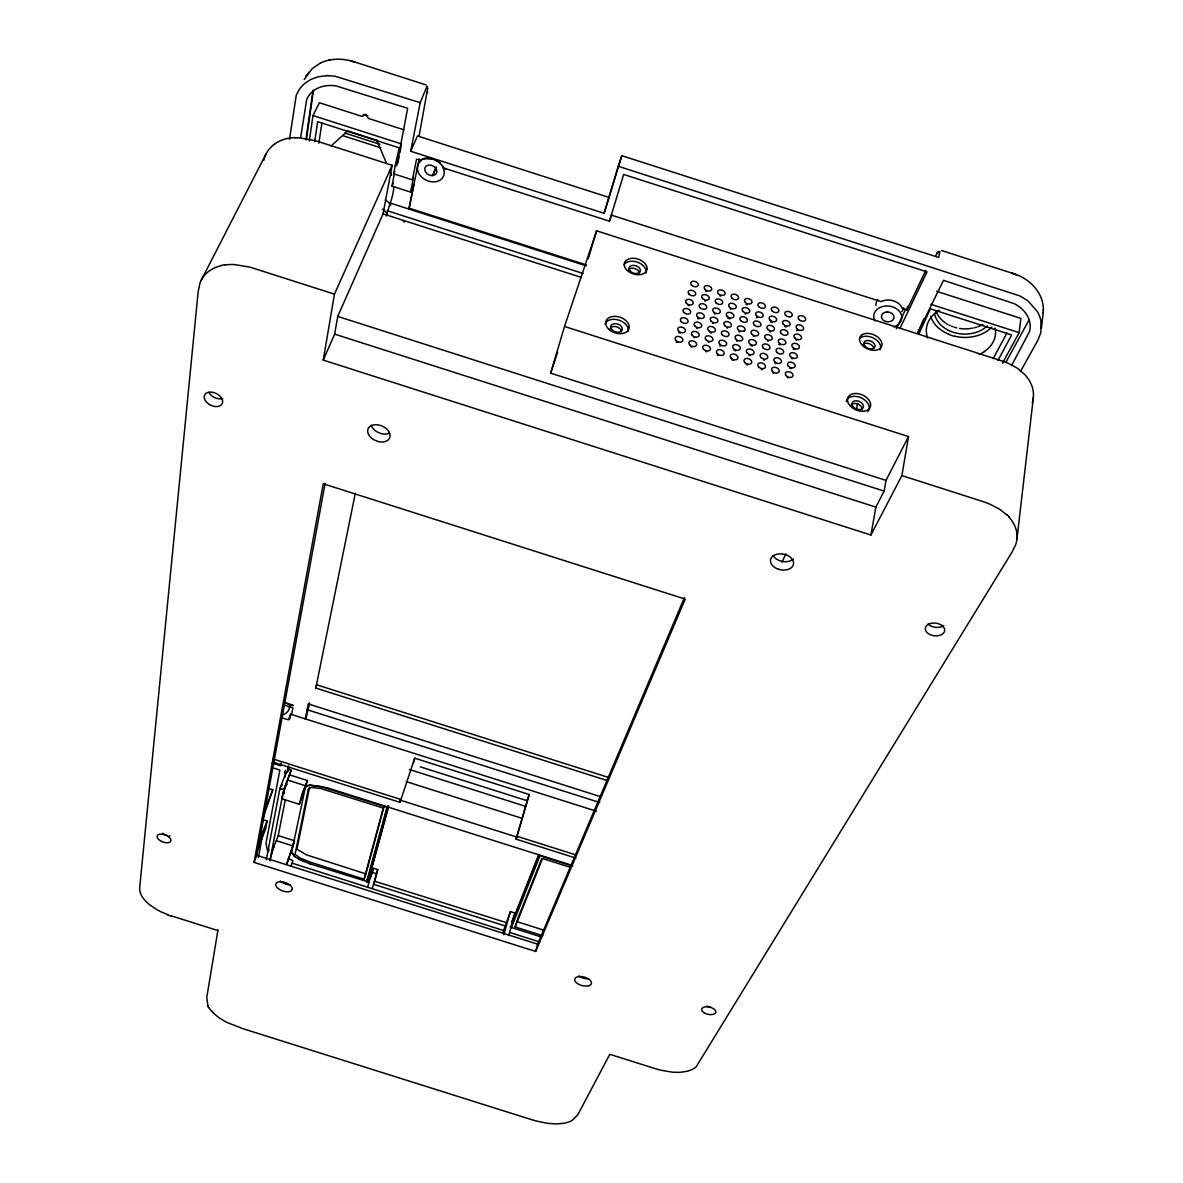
<?xml version="1.0" encoding="UTF-8"?>
<svg xmlns="http://www.w3.org/2000/svg" width="1183" height="1183" viewBox="0 0 1183 1183"><rect width="100%" height="100%" fill="white"/><g stroke="black" fill="none" stroke-linecap="round" stroke-linejoin="round"><path stroke-width="1.5" d="M1043.302 309.769L1043.184 313.022M1032.241 402.767A51.993 38.314 1.7 0 0 1032.863 400.534L1033.439 396.66A52.244 38.625 3.5 0 0 1033.469 394.353L1033.395 392.919A73.568 54.462 4.3 0 0 1033.07 390.375L1032.759 388.941A53.56 39.601 3.6 0 0 1032.123 386.664L1031.887 385.983A73.553 54.359 4.3 0 0 1030.896 383.514L1030.216 382.139A53.693 39.675 3.6 0 0 1028.973 379.98L1026.445 376.431A52.333 38.669 3.5 0 0 1024.715 374.449L1017.75 368.445L1008.537 363.388A86.581 63.305 4.3 0 0 1004.411 361.747L596.602 230.818L564.528 326.464L550.657 373.148L886.008 480.372L908.514 436.571L564.528 326.464M607.544 780.647L315.817 688.062L316.053 685.859M213.162 1012.885L217.199 1016.345A48.459 22.3 19.2 0 0 219.402 1017.942L224.504 1021.106A48.015 22.093 19.2 0 0 227.151 1022.496L242.914 1028.678L531.729 1119.695A64.266 29.752 15.2 0 0 536.062 1120.922L546.339 1123.125A47.897 22.019 15.2 0 0 549.326 1123.495L555.345 1123.85A47.838 21.989 15.2 0 0 558.095 1123.82L563.448 1123.303A48.459 22.255 15.3 0 0 565.77 1122.859L570.088 1121.514A47.882 21.974 15.3 0 0 571.862 1120.685L577.762 1114.844L609.792 1054.304L656.402 1069.003A76.023 37.575 13.4 0 0 657.822 1069.402A63.409 31.202 13.4 0 0 660.913 1070.245L672.018 1072.123A53.9 26.425 13.6 0 0 674.325 1072.286L678.229 1072.33A52.496 25.715 13.6 0 0 680.388 1072.227L680.964 1072.182A37.9 18.47 13.5 0 0 682.842 1071.99L686.436 1071.384A38.285 18.647 13.5 0 0 688.077 1070.985L689.053 1070.689A53.279 26.056 13.7 0 0 690.695 1070.112L691.123 1069.95A37.856 18.44 13.6 0 0 692.469 1069.328L694.85 1067.909A37.442 18.233 13.6 0 0 696.151 1066.844L1011.983 552.195L1015.679 544.653A55.172 38.033 5.6 0 0 1016.522 541.74L1017.084 537.171A55.882 38.507 5.7 0 0 1017.04 534.879L1016.981 534.184A78.847 54.359 6.3 0 0 1016.611 531.67L1016.271 530.235A57.257 39.438 5.7 0 0 1015.576 527.958L1015.325 527.278A78.817 54.241 6.3 0 0 1014.245 524.808L1013.52 523.433A56.296 38.758 5.7 0 0 1012.19 521.259L1011.746 520.609A79.498 54.581 6.3 0 0 1009.986 518.302L1008.892 517.03M1020.411 371.639L1037.24 341.384A58.1 44.436 2.5 0 0 1038.615 338.501L1040.582 333.355A28.658 21.812 1.5 0 0 1040.907 331.95L1040.892 320.401A32.296 24.636 1.5 0 0 1040.404 318.478L1038.482 313.599A32.488 24.799 1.5 0 0 1037.506 311.78L1028.678 301.606A32.725 25.035 1.6 0 0 1027.332 300.556L1021.668 296.918A32.311 24.739 1.6 0 0 1019.539 295.809L618.251 166.256L621.8 155.683L938.681 257.465L939.923 251.343M1016.936 539.182L1033.38 397.355M1041.424 328.209L1043.229 312.608M1002.445 363.344L1019.14 332.645L1020.929 318.404L936.729 291.358M289.51 139.269L296.223 95.483A32.947 25.287 32.3 0 1 296.77 94.093L299.713 88.799A33.139 25.464 32.3 0 1 300.6 87.631L303.854 84.215A28.052 21.56 32.5 0 1 304.933 83.268L309.857 80.03A28.037 21.59 32.5 0 1 311.188 79.335A34.1 26.248 32.3 0 1 312.149 78.906L317.443 77.072A32.503 25.05 32.3 0 1 319.602 76.57L326.656 75.756M271.942 853.549L272.474 851.287M300.674 137.435L306.678 99.623A35.194 27.076 31.8 0 1 335.957 85.886L407.662 108.289L396.719 165.724L395.299 165.28L399.248 147.875L317.65 121.701L314.693 141.649M305.939 139.757L313.007 90.455M306.367 139.668L313.451 90.366M309.325 140.807L312.992 115.55L319.395 102.729L362.22 116.452L365.828 114.411L368.401 118.433L403.965 129.834M419.063 136.104L427.773 88M318.863 143.143L321.835 123.298M266.308 859.819L279.913 788.396L285.783 773.386L284.541 772.987L284.807 771.627L287.306 772.41L288.963 768.092M217.983 929.853L206.774 997.417L207.942 1005.949M908.514 436.571L901.89 475.596L870.925 535.027L323.24 360.105L334.464 294.138L392.179 165.28L315.462 140.688L297.569 137.494M997.934 360.416L1011.702 334.937L930.341 308.837L919.235 333.295L917.816 332.837L923.79 318.833M323.24 360.105L334.656 334.153L337.732 316.423L383.041 213.872L392.179 165.28M870.925 535.027L875.878 507.108L884.13 491.093L886.008 480.372M424.786 158.685L432.978 159.232A14.743 11.46 27.4 0 1 442.915 166.892L443.507 167.956L609.452 221.191L611.463 215.129L881.054 301.606L882.829 300.866A14.004 10.854 6.2 0 1 901.52 306.855L902.215 308.393L906.932 309.916L907.583 306.279M254.049 862.377L323.24 483.773L685.208 599.101L535.662 951.443L254.049 862.377L256.755 855.324L325.148 483.226M258.382 857.527L263.439 830.274M264.504 820.174L267.062 820.987L265.569 829.017L256.356 853.002M268.112 788.336L272.8 789.815L263.572 816.137L258.678 842.784L267.062 820.987M281.17 763.168L280.667 765.8L272.09 763.079M289.598 719.471L290.589 714.207L596.409 811.213M394.486 172.955L391.987 186.13L410.56 192.09L413.518 177.317L412.423 179.846L393.673 173.827L395.299 165.28M291.58 714.695L292.896 707.818L284.186 705.068M386.294 216.06C388.645 206.226 393.377 197.147 393.776 186.722M399.174 156.2L397.843 163.21L396.423 162.751M399.854 152.696L401.51 143.942L312.992 115.55M856.374 409.776L857.645 403.211M285.088 776.994L285.783 773.386M269.857 860.78L283.713 789.593L291.136 770.207L287.853 769.172M287.306 772.41L288.578 765.874M621.8 155.683L604.129 213.31L410.693 151.261L420.202 102.67L427.033 86.196M278.242 835.612L294.183 840.655L292.793 845.904L276.319 840.684L278.242 835.612L285.325 799.634M282.796 797.771A9.819 0.769 -72 0 1 282.988 793.793A9.819 0.769 -72 0 1 287.41 781.194L291.136 770.207M412.423 179.846L416.52 159.306L421.311 159.956A14.787 11.49 27.2 0 1 424.801 158.699M305.244 719.087L308.275 703.929L600.446 796.632M309.621 702.865L305.746 719.412M410.56 192.09L413.843 184.504L408.919 209.066L419.196 158.892M315.817 688.062L355.329 493.163M283.698 793.157L284.319 790.732M292.793 845.904L286.892 863.753L294.537 841.231M307.447 780.529L299.358 804.277L302.33 793.083L307.447 780.529L290.175 775.057M309.547 787.301L296.933 849.246L306.574 854.895L365.887 873.882L364.083 879.176L310.094 862.096L300.009 857.941L295.085 854.318L308.349 788.869L311.321 787.464L320.43 788.425L383.248 808.048L364.083 879.176M263.765 160.459L264.563 157.516A52.496 39.143 30.3 0 1 265.702 154.648L267.624 151.187A51.978 38.743 30.3 0 1 269.473 148.718L272.874 145.332M268.556 851.198L269.073 849.35M383.987 806.836L365.887 873.882M388.556 805.667L369.85 874.252C367.159 884.278 373.887 872.182 373.059 868.13L377.732 869.623L373.932 884.411L504.328 925.668L505.289 925.757L510.391 911.59L515.063 913.069L508.675 935.679M535.662 951.443L537.629 944.167L684.365 597.726M367.425 879.989L368.904 875.213L366.686 881.749L386.945 807.264L320.327 786.473L309.798 785.379L306.589 786.089L305.229 787.567M367.691 880.359L369.022 877.357M388.024 805.623L367.972 878.348M309.621 863.694L368.963 882.148M368.593 877.727L368.179 878.318M388.586 806.821L370.323 873.527M367.75 886.599L373.059 868.13M372.379 888.063L377.732 869.623M273.184 762.177L400.002 802.37L400.815 799.457L273.362 759.057M512.712 923.287L513.378 920.921L511.396 927.516L539.995 855.753L572.646 866.104M542.923 935.753L515.137 926.954L517.134 920.315M413.459 762.724L414.73 758.199L529.274 794.532L516.113 839.161L575.929 858.119M502.775 933.121L505.289 925.757M503.84 934.659L510.391 911.59M258.057 846.614C256.06 854.644 262.36 837.549 259.683 841.956M540.764 936.803L510.938 927.368L512.579 921.601M516.113 839.161L528.209 797.401M588.276 258.663L596.602 230.818M604.129 213.31L618.251 166.256M609.452 221.191L623.663 174.463L927.028 271.868L899.952 328.475M280.504 789.534L280.918 788.248M369.732 875.524L368.15 879.058M272.844 850.089L273.924 846.954M511.988 924.559L514.487 915.746M512.239 923.982L515.699 914.252M258.441 845.401L258.855 844.159M286.36 785.261L286.848 783.767L285.975 786.044M284.733 789.445L285.443 787.375M366.686 881.749L368.164 877.328M550.657 373.148L557.622 352.342M400.002 802.37L414.73 758.199M367.469 881.986L369.88 874.873M512.032 923.612L539.211 854.851M291.018 866.015L292.911 860.869L288.356 858.296M529.274 794.532L526.982 800.669L420.261 766.821M511.574 921.956L512.047 920.685M284.541 772.987L285.665 770.103M281.643 786.163L282.175 784.847M264.134 812.203L272.8 789.815M290.589 714.207L288.401 719.826L281.598 717.667M512.55 919.398L515.063 913.069M515.049 914.326L538.768 854.392M510.938 927.368L510.095 926.792M517.622 919.058L541.725 858.695M515.137 926.954L542.509 858.503L570.029 867.213M284.467 792.359L284.112 793.216M435.669 168.297L432.667 175.513L431.514 175.528M443.507 167.956L442.353 165.413M436.276 167.01L432.667 175.513L434.708 174.892A6.299 4.895 27.4 0 0 436.645 170.248A6.27 4.88 27.4 0 0 433.466 166.241A6.285 4.909 27.7 0 0 426.427 166.004A6.27 4.865 27.4 0 0 424.963 167.971A6.285 4.909 27.7 0 0 431.514 175.542M420.394 160.548L421.473 159.587A14.802 11.505 27.5 0 1 424.919 158.285L426.235 158.108A14.787 11.579 28 0 1 430.346 158.211L433.126 158.862M410.693 151.261L417.451 135.941L609.437 197.561M391.987 186.13L393.274 183.217M393.673 173.827L394.797 171.313M781.978 562.117L785.926 553.792M896.33 328.77L905.601 309.325M265.998 154.012L200.829 281.022A55.675 38.684 28.2 0 0 199.957 283.151L198.108 292.127L139.698 887.649A76.718 37.605 20.3 0 0 139.698 889.158A61.886 30.285 20.5 0 0 139.786 890.488L139.89 891.154A37.338 18.203 20.8 0 0 140.289 892.751L141.147 894.866A37.575 18.337 20.8 0 0 142.078 896.551L143.912 899.124A38.093 18.588 20.8 0 0 145.006 900.411L145.346 900.781A53.886 26.425 20.7 0 0 146.722 902.171L148.023 903.368A25.597 12.436 20.9 0 0 149.797 904.862L156.821 909.594A37.412 18.263 20.9 0 0 159.306 910.94L159.882 911.235A52.244 25.642 20.9 0 0 162.027 912.27L167.942 914.666M906.932 309.916L925.771 270.449M917.816 332.837L943.502 280.327L1014.304 303.676A35.12 26.81 2.1 0 1 1029.491 331.58L1011.642 365.443M201.125 280.401L202.751 277.606A55.187 38.329 28.2 0 1 204.615 275.166L205.088 274.648A76.466 53.131 27.6 0 1 206.936 272.815L208.075 271.853A56.488 39.231 28.2 0 1 210.042 270.419L210.663 270.02A79.897 55.394 27.5 0 1 213.058 268.645L214.493 267.964A56.725 39.364 28.2 0 1 216.903 266.974L217.657 266.707A79.631 55.098 27.6 0 1 220.496 265.85L221.31 265.657M993.202 358.553L1006.925 333.014M1005.934 362.235L1028.929 320.12M902.984 309.739L902.452 310.685A13.974 10.854 6.1 0 1 901.801 311.617M304.194 79.527L312.194 68.673L320.164 63.202M935.753 255.528L938.311 251.979M307.062 74.618L306.013 76.274L309.414 71.601M270.537 858.488L272.548 849.749L276.319 840.684M937.72 252.452L936.877 253.487L938.533 251.55M331.077 145.997L347.299 131.269M274.781 143.868L275.373 143.454A74.47 55.438 29.5 0 1 277.694 142.034L279.084 141.309A53.412 39.793 30.3 0 1 281.406 140.289L282.131 140.008A75.653 56.193 29.5 0 1 284.852 139.106L285.621 138.884A52.496 39.083 30.3 0 1 288.238 138.293L294.7 137.539M420.956 160.755L420.556 160.178M319.942 63.32C330.87 57.73 343.913 58.307 355.299 62.196L426.146 84.954M299.403 804.322L282.072 798.836M588.823 985.705L589.4 985.498A8.621 4.377 14.8 0 0 586.546 977.897L584.165 977.069A8.621 4.377 14.8 0 0 575.071 981.165A8.621 4.377 14.8 0 0 588.838 985.705M506.191 922.563L374.464 881.172M328.933 60.156L330.427 59.845M224.947 264.962L225.79 264.859A77.605 53.605 27.7 0 1 228.984 264.563L230.833 264.489A56.577 38.521 27.1 0 1 233.85 264.504L248.622 266.87A105.642 68.984 26.4 0 1 251.787 267.713L334.464 294.138M328.371 75.756L333.502 76.052A28.806 22.255 32.3 0 1 335.233 76.274L420.202 102.67M350.833 60.954L354.944 62.093L353.14 61.59M284.571 702.48L293.325 705.526L284.556 702.732M306.722 709.578L599.737 802.532M409.436 769.512L525.326 806.259M406.227 781.623L522.28 818.399M517.178 836.337L574.805 854.584M399.869 800.019L517.592 837.327M272.903 767.856L279.868 770.059L265.983 843.464L267.787 851.893M572.468 865.498L327.233 787.789L310.153 784.994L306.87 785.556L305.362 787.316L291.624 852.411L294.641 856.655L304.208 861.697M288.194 780.248L305.495 785.734M279.913 788.396L283.713 789.593M371.699 872.167L376.371 873.66M516.66 921.542L544.254 930.296M504.446 930.814L292.186 863.206M509.725 932.485L539.685 941.964M256.755 855.324L537.629 944.167M217.731 930.503L171.55 915.908M317.236 684.987L609.186 777.66M363.211 114.367L367.839 115.845M930.873 304.327L1019.14 332.645M347.832 130.973L377.554 140.511M344.83 133.014L379.847 144.252M342.966 135.69L380.808 147.831M918.289 330.116L919.694 330.575M409.288 208.193L586.65 265.022M390.627 203.195L585.91 265.776M387.314 210.751L583.086 273.48M383.041 213.872L580.809 277.236M901.89 475.596L982.896 501.533A107.904 73.065 6.5 0 1 985.957 502.627A91.801 62.477 6.2 0 1 990.348 504.342L999.413 509.074L1006.984 515.034M337.732 316.423L884.13 491.093M334.656 334.153L875.878 507.108M941.564 250.53L1011.953 273.14C1028.722 277.635 1044.012 292.408 1043.317 310.685M443.655 167.587L443.063 167.823A14.033 10.898 27.4 0 1 444.202 172.393A14.048 10.898 27.9 0 1 443.729 175.616A14.033 10.913 26.9 0 1 428.542 181.132A14.033 10.898 27.4 0 1 420.66 176.016A14.063 10.987 27.1 0 1 418.501 172.851L418.057 171.712A14.033 10.898 27.4 0 1 421 160.77M1012.352 273.288L1016.079 274.648M1011.953 273.14L1016.241 274.707M310.094 863.841L298.619 859.154M434.501 159.35L438.316 161.45A14.787 11.549 27.2 0 1 440.52 163.284M294.907 856.699L291.757 852.233M708.898 330.782L708.04 329.732A3.993 2.677 20 0 1 711.53 326.523A3.993 2.677 20 0 1 715.168 331.003A3.993 2.677 20 0 1 708.883 330.782M211.55 1011.184L208.859 1007.635M387.654 214.833L387.018 213.709A13.56 10.174 27.6 0 0 382.567 209.14M376.756 140.23L386.664 163.653M389.488 170.337L391.617 175.365M427.477 91.816L427.684 92.629M639.426 272.992L639.367 272.563A5.871 3.889 18.1 0 0 634.369 268.452A5.871 3.889 18.1 0 0 628.513 269.842M213.561 1012.84A48.547 22.329 19.1 0 1 211.934 1011.169M208.548 1007.605A48.68 22.359 19.1 0 1 207.661 1005.905M171.476 916.352A72.695 35.948 21 0 1 167.823 915.08M403.359 221.576A14.477 10.898 26.5 0 1 404.734 221.842M292.201 889.379A8.651 4.392 19.6 0 1 283.314 891.169A8.651 4.392 19.6 0 1 275.698 884.44A8.651 4.392 19.6 0 1 284.068 882.193L285.695 882.695A8.651 4.407 19 0 1 292.216 889.379M389.503 433.185A11.667 7.985 23 0 1 381.458 433.643L380.379 433.333A11.667 7.985 23 0 1 371.196 425.229M588.602 978.799A8.606 4.392 14.8 0 1 578.783 975.975M290.367 884.78A8.621 4.407 19.6 0 1 280.134 880.965M793.275 559.145A11.638 7.941 10.8 0 1 780.336 560.934L778.251 560.121A11.638 7.941 10.8 0 1 773.12 555.581M609.822 328.978A6.033 4.111 18.2 0 1 616.21 326.73A6.033 4.111 18.2 0 1 621.43 331.846M745.911 304.268A3.904 2.588 20.5 0 1 747.36 304.741M719.9 295.883A3.904 2.588 19.9 0 1 720.61 296.164M705.778 291.417A3.904 2.588 19.7 0 1 706.517 291.595M796.558 330.456A3.933 2.603 21.7 0 1 798.022 330.722M688.062 305.362A3.948 2.632 19.4 0 1 688.787 305.658M769.704 331.58A3.948 2.632 21.2 0 1 770.37 331.95M714.295 313.835A3.948 2.632 20 0 1 715.05 314.013M727.782 318.153A3.948 2.632 20.3 0 1 729.911 318.981M738.931 331.684A3.963 2.647 20.6 0 1 739.671 331.876M726.85 327.809A3.963 2.647 20.3 0 1 727.515 328.194M712.58 323.196A3.963 2.647 20 0 1 713.305 323.477M697.541 318.582A3.963 2.647 19.7 0 1 699.035 318.848M710.111 332.453A3.978 2.677 20.1 0 1 711.501 333.103M696.506 328.09A3.978 2.677 19.8 0 1 697.231 328.371M784.61 326.419A3.933 2.603 21.4 0 1 785.985 327.07M770.444 321.939A3.933 2.603 21.1 0 1 771.908 322.412M756.292 317.562A3.933 2.603 20.8 0 1 757.031 317.636M745.053 313.806A3.933 2.603 20.5 0 1 745.719 314.175M730.162 309.029A3.933 2.603 20.3 0 1 730.917 309.221M704.757 300.881A3.919 2.603 19.7 0 1 705.423 301.251M753.216 336.209A3.963 2.647 20.9 0 1 753.941 336.49M767.471 340.837A3.963 2.647 21.2 0 1 768.137 341.207M778.798 344.623A3.963 2.647 21.5 0 1 780.292 344.889M793.083 349.029A3.963 2.647 21.8 0 1 794.547 349.503M789.549 368.031A3.993 2.691 21.9 0 1 790.954 368.697M775.146 363.462A3.993 2.691 21.6 0 1 775.885 363.654M763.641 359.943A3.993 2.691 21.3 0 1 764.248 360.401M748.588 354.915A3.993 2.691 21 0 1 749.992 355.58M734.17 350.345A3.993 2.691 20.7 0 1 735.663 350.819M736.565 340.97A3.978 2.677 20.7 0 1 737.305 341.162M750.909 345.525A3.978 2.677 20.9 0 1 752.299 346.175M787.375 377.554A4.022 2.706 21.9 0 1 788.1 377.835M772.913 372.97A4.007 2.721 21.6 0 1 773.667 373.163M761.364 369.436A4.007 2.721 21.3 0 1 761.97 369.895M746.236 364.379A4.007 2.721 21 0 1 747.656 365.044M731.774 359.795A4.007 2.721 20.7 0 1 733.253 360.283M717.297 355.329A4.007 2.721 20.4 0 1 718.051 355.403M705.822 351.499A4.007 2.721 20.1 0 1 706.488 351.869M690.606 346.619A4.007 2.721 19.8 0 1 692.099 347.092M676.129 342.153A4.007 2.721 19.5 0 1 677.637 342.419M791.693 358.582A3.978 2.662 21.8 0 1 792.418 358.863M795.937 339.935A3.948 2.617 21.7 0 1 796.647 340.216M862.836 344.948A5.885 3.86 23 0 1 868.899 343.617A5.885 3.86 23 0 1 873.764 348.453M850.961 405.325A6.048 4.081 23.5 0 1 857.764 404.068A6.048 4.081 23.5 0 1 862.156 409.747M719.767 345.894A3.993 2.691 20.4 0 1 720.521 345.968M708.336 342.079A3.993 2.691 20.1 0 1 709.001 342.449M693.948 337.406A3.993 2.691 19.8 0 1 694.672 337.702M678.776 332.763A3.993 2.691 19.5 0 1 680.284 333.029M169.968 835.834A7.29 3.712 21.5 0 1 169.302 835.804M167.187 835.449A7.29 3.712 21.5 0 1 162.5 833.246M222.67 398.508A9.76 6.492 27.1 0 1 208.829 392.431M710.554 1007.117A7.261 3.697 12.8 0 1 706.961 1006.082M943.768 625.541A9.73 6.388 7 0 1 928.152 623.973M273.007 145.45A53.131 39.379 28.3 0 1 274.929 144.001M294.833 137.908A53.279 39.039 29 0 1 297.672 137.893M1007.295 514.886A54.64 38.122 4.3 0 1 1009.188 516.897M221.162 265.45A55.069 38.226 28.2 0 1 224.814 264.726M859.701 338.456A11.786 7.719 23 0 1 874.089 338.397A11.786 7.719 23 0 1 880.093 349.695M846.259 401.51A12.111 8.148 23.5 0 1 861.505 397.976A12.111 8.148 23.5 0 1 867.73 411.684M624.18 264.489A11.756 7.778 18.1 0 1 638.095 262.434A11.756 7.778 18.1 0 1 645.903 273.036M604.986 324.26A12.081 8.207 18.2 0 1 618.931 320.135A12.081 8.207 18.2 0 1 627.996 331.624M883.05 313.421A6.299 4.865 6.3 0 1 890.119 312.489A6.299 4.865 6.3 0 1 893.993 317.414L893.623 318.804A6.299 4.865 6.3 0 1 891.923 320.697L891.464 320.963A6.255 4.836 6.3 0 1 888.655 321.746A6.299 4.865 6.3 0 1 883.509 320.327A6.329 4.895 6.3 0 1 882.37 319.173L882.074 318.73A6.255 4.836 6.3 0 1 883.11 313.465M893.727 326.952A14.033 10.839 6.2 0 0 900.899 321.155A14.033 10.854 5.7 0 0 900.455 312.785A14.033 10.839 6.2 0 0 881.734 306.796A14.033 10.839 6.2 0 0 875.124 321.007M903.649 307.698A13.974 10.854 6.1 0 1 903.383 308.733M875.952 305.51A13.974 10.854 6.1 0 1 877.86 299.447M385.259 199.883A13.516 10.189 27.7 0 1 390.804 205.177M445.828 168.548A13.989 10.928 27.6 0 1 444.971 169.243M326.582 75.549A28.569 22.048 32.4 0 1 328.312 75.535M289.524 705.704A24.843 14.196 21.5 0 1 282.412 715.079M991.827 327.114A34.307 26.44 3 0 1 954.858 336.253M930.71 316.29A34.307 26.44 3 0 0 936.152 325.724A34.307 26.381 3.4 0 0 948.707 334.183M987.332 325.931A30.078 23.128 2.6 0 1 985.395 327.573A29.826 22.995 3 0 1 954.696 332.719A29.826 22.995 3 0 1 934.54 313.451M956.796 327.854A29.856 23.069 2.9 0 1 954.06 327.085M952.714 326.626A29.856 23.069 2.9 0 1 951.413 326.124M950.126 325.562A29.856 23.069 2.9 0 1 948.884 324.97M947.568 324.246A29.856 23.069 2.9 0 1 946.4 323.55M945.276 322.811A29.856 23.069 2.9 0 1 937.646 314.708A29.915 23.113 2.9 0 1 936.167 311.513M959.605 328.445A30.004 23.276 2.9 0 0 965.387 328.918L966.836 328.844A29.841 22.98 2.6 0 0 972.515 328.149M995.095 328.09A34.647 26.455 3.5 0 1 988.944 347.758A34.558 26.307 3.1 0 1 984.404 351.44M927.664 337.983A34.647 26.455 3.5 0 1 939.346 310.271M982.851 324.453A29.841 22.98 2.6 0 1 977.927 326.7M976.611 327.144A29.841 22.98 2.6 0 1 973.905 327.868M954.799 336.356A34.322 26.544 2.9 0 1 948.589 334.345M984.522 351.543A34.662 26.529 3.7 0 1 979.154 354.545M847.575 398.671L847.486 400.327A12.141 8.148 23.5 0 0 864.773 411.063A12.141 8.148 23.5 0 0 865.586 396.763A12.141 8.148 23.5 0 0 847.575 398.671M647.086 268.733L646.879 270.079A11.771 7.778 18.1 0 1 631.204 273.096A11.771 7.778 18.1 0 1 626.206 260.319L629.386 258.707A11.771 7.778 18.1 0 1 646.894 266.959L647.086 268.733M629.223 327.085L628.986 328.682A12.096 8.207 18.1 0 1 619.611 333.68A12.096 8.207 18.1 0 1 607.559 327.942L606.495 326.286A12.096 8.207 18.1 0 1 615.293 316.364A12.096 8.207 18.1 0 1 629.223 327.07M862.392 334.567L861.017 335.602A11.8 7.719 23 0 0 859.494 339.817L860.618 343.129A11.8 7.719 23 0 0 879.22 349.118A11.8 7.719 23 0 0 874.385 335.04L872.241 334.197A11.8 7.719 23 0 0 863.915 333.902L862.392 334.567M744.048 331.166L739.878 331.018A3.978 2.647 20.6 0 1 737.896 326.759A3.978 2.647 20.6 0 1 743.515 326.952A3.978 2.647 20.6 0 1 744.048 331.166M378.294 441.555L374.079 439.884A11.697 7.985 22.9 0 1 367.765 429.843A11.682 7.97 22.6 0 1 369.835 426.531A11.697 7.985 22.9 0 1 389 431.899A11.697 7.985 22.9 0 1 378.309 441.555M887.694 312.223L886.806 311.928L887.694 312.223M778.547 569.274L777.497 568.89A11.682 7.941 10.9 0 1 773.919 555.418A11.682 7.941 10.9 0 1 792.758 560.106L793.394 561.674A11.682 7.941 10.9 0 1 778.547 569.274M941.934 625.482L941.077 624.905A9.76 6.359 7.2 0 0 925.786 626.783A9.76 6.359 7.2 0 0 935.25 635.877A9.76 6.359 7.2 0 0 944.049 627.803L941.934 625.482M780.765 332.926L780.41 331.832A3.963 2.632 21.4 0 1 785.556 330.22A3.963 2.632 21.4 0 1 787.006 334.937A3.963 2.632 21.4 0 1 780.765 332.926M427.019 87.424L426.767 86.729L427.033 87.527M794.843 337.998A3.963 2.617 21.8 0 0 801.335 338.53A3.963 2.617 21.8 0 0 797.091 334.02A3.963 2.617 21.8 0 0 794.843 337.998M776.906 352.342A3.993 2.677 21.5 0 0 783.457 352.874A3.993 2.677 21.5 0 0 779.213 348.305A3.993 2.677 21.5 0 0 776.906 352.342M790.569 356.719A3.993 2.662 21.8 0 0 797.105 357.251A3.993 2.662 21.8 0 0 792.847 352.682A3.993 2.662 21.8 0 0 790.569 356.719M788.396 366.212A4.007 2.691 21.9 0 0 794.976 366.73A4.007 2.691 21.9 0 0 790.702 362.116A4.007 2.691 21.9 0 0 788.396 366.212M786.222 375.765A4.022 2.706 21.9 0 0 792.817 376.298A4.022 2.706 21.9 0 0 788.529 371.654A4.022 2.706 21.9 0 0 786.222 375.765M763.242 347.965A3.993 2.677 21.2 0 0 769.808 348.497A3.993 2.677 21.2 0 0 765.578 343.942A3.993 2.677 21.2 0 0 763.242 347.965M749.564 343.588A3.993 2.677 20.9 0 0 756.144 344.12A3.993 2.677 20.9 0 0 751.944 339.565A3.993 2.677 20.9 0 0 749.564 343.588M735.9 339.21A3.993 2.677 20.7 0 0 742.495 339.743A3.993 2.677 20.7 0 0 738.296 335.203A3.993 2.677 20.7 0 0 735.9 339.21M722.236 334.833A3.993 2.677 20.3 0 0 728.832 335.366A3.993 2.677 20.3 0 0 724.661 330.826A3.993 2.677 20.3 0 0 722.236 334.833M719.767 344.223A4.007 2.691 20.4 0 0 726.406 344.771A4.007 2.691 20.4 0 0 722.207 340.186A4.007 2.691 20.4 0 0 719.767 344.223M706.044 339.832A4.007 2.691 20.1 0 0 712.684 340.364A4.007 2.691 20.1 0 0 708.499 335.795A4.007 2.691 20.1 0 0 706.044 339.832M692.306 335.425A4.007 2.706 19.8 0 0 698.946 335.972A4.007 2.706 19.8 0 0 694.805 331.403A4.007 2.706 19.8 0 0 692.306 335.425M678.569 331.033A4.007 2.706 19.4 0 0 685.223 331.58A4.007 2.706 19.4 0 0 681.097 327.011A4.007 2.706 19.4 0 0 678.569 331.033M751.885 334.242A3.978 2.647 20.8 0 0 758.436 334.774A3.978 2.647 20.8 0 0 754.251 330.249A3.978 2.647 20.8 0 0 751.885 334.242M792.714 347.314A3.978 2.647 21.8 0 0 799.235 347.846A3.978 2.647 21.8 0 0 794.976 343.307A3.978 2.647 21.8 0 0 792.714 347.314M765.505 338.604A3.978 2.647 21.2 0 0 772.041 339.137A3.978 2.647 21.2 0 0 767.826 334.612A3.978 2.647 21.2 0 0 765.505 338.604M779.109 342.952A3.978 2.647 21.5 0 0 785.63 343.484A3.978 2.647 21.5 0 0 781.401 338.959A3.978 2.647 21.5 0 0 779.109 342.952M758.658 366.952A4.022 2.721 21.3 0 0 765.283 367.469A4.022 2.721 21.3 0 0 761.024 362.841A4.022 2.721 21.3 0 0 758.658 366.952M744.861 362.53A4.022 2.721 21 0 0 751.501 363.063A4.022 2.721 21 0 0 747.272 358.434A4.022 2.721 21 0 0 744.861 362.53M731.079 358.124A4.022 2.721 20.7 0 0 737.734 358.656A4.022 2.721 20.7 0 0 733.504 354.042A4.022 2.721 20.7 0 0 731.079 358.124M717.297 353.702A4.022 2.721 20.5 0 0 723.952 354.235A4.022 2.721 20.5 0 0 719.737 349.621A4.022 2.721 20.5 0 0 717.297 353.702M703.501 349.281A4.022 2.721 20.1 0 0 710.17 349.828A4.022 2.721 20.1 0 0 705.985 345.214A4.022 2.721 20.1 0 0 703.501 349.281M689.704 344.874A4.022 2.721 19.7 0 0 696.388 345.406A4.022 2.721 19.7 0 0 692.218 340.808A4.022 2.721 19.7 0 0 689.704 344.874M675.907 340.453A4.022 2.721 19.6 0 0 682.591 341A4.022 2.721 19.6 0 0 678.451 336.401A4.022 2.721 19.6 0 0 675.907 340.453M772.44 371.358A4.022 2.721 21.7 0 0 779.05 371.876A4.022 2.721 21.7 0 0 774.776 367.248A4.022 2.721 21.7 0 0 772.44 371.358M733.504 348.63A4.007 2.691 20.7 0 0 740.114 349.162A4.007 2.691 20.7 0 0 735.915 344.578A4.007 2.691 20.7 0 0 733.504 348.63M747.227 353.022A4.007 2.691 20.9 0 0 753.837 353.554A4.007 2.691 20.9 0 0 749.623 348.97A4.007 2.691 20.9 0 0 747.227 353.022M760.965 357.414A4.007 2.691 21.3 0 0 767.56 357.946A4.007 2.691 21.3 0 0 763.301 353.347A4.007 2.691 21.3 0 0 760.965 357.414M774.673 361.806A4.007 2.691 21.6 0 0 781.268 362.338A4.007 2.691 21.6 0 0 777.009 357.739A4.007 2.691 21.6 0 0 774.673 361.806M772.174 310.966A3.919 2.588 21.1 0 0 778.636 311.513A3.919 2.588 21.1 0 0 774.466 307.077A3.919 2.588 21.1 0 0 772.174 310.966M758.747 306.663A3.919 2.588 20.8 0 0 765.209 307.21A3.919 2.588 20.8 0 0 761.053 302.774A3.919 2.588 20.8 0 0 758.747 306.663M745.305 302.345A3.919 2.588 20.5 0 0 751.782 302.907A3.919 2.588 20.5 0 0 747.641 298.486A3.919 2.588 20.5 0 0 745.305 302.345M731.863 298.042A3.919 2.588 20.2 0 0 738.34 298.604A3.919 2.588 20.2 0 0 734.229 294.183A3.919 2.588 20.2 0 0 731.863 298.042M718.421 293.739A3.919 2.588 19.9 0 0 724.913 294.301A3.919 2.588 19.9 0 0 720.817 289.879A3.919 2.588 19.9 0 0 718.421 293.739M704.979 289.421A3.919 2.588 19.7 0 0 711.471 289.983A3.919 2.588 19.7 0 0 707.39 285.576A3.919 2.588 19.7 0 0 704.979 289.421M691.537 285.118A3.919 2.588 19.4 0 0 698.044 285.68A3.919 2.588 19.4 0 0 693.977 281.273A3.919 2.588 19.4 0 0 691.537 285.118M688.979 294.138A3.933 2.603 19.4 0 0 695.515 294.7A3.933 2.603 19.4 0 0 691.434 290.279A3.933 2.603 19.4 0 0 688.979 294.138M702.48 298.471A3.933 2.603 19.7 0 0 709.016 299.033A3.933 2.603 19.7 0 0 704.92 294.597A3.933 2.603 19.7 0 0 702.48 298.471M785.616 315.269A3.919 2.588 21.3 0 0 792.048 315.817A3.919 2.588 21.3 0 0 787.863 311.38A3.919 2.588 21.3 0 0 785.616 315.269M799.043 319.573A3.919 2.573 21.6 0 0 805.475 320.12A3.919 2.573 21.6 0 0 801.275 315.669A3.919 2.573 21.6 0 0 799.043 319.573M796.943 328.741A3.948 2.603 21.7 0 0 803.405 329.288A3.948 2.603 21.7 0 0 799.19 324.807A3.948 2.603 21.7 0 0 796.943 328.741M783.457 324.423A3.948 2.603 21.4 0 0 789.933 324.97A3.948 2.603 21.4 0 0 785.734 320.489A3.948 2.603 21.4 0 0 783.457 324.423M715.981 302.789A3.933 2.603 20 0 0 722.502 303.351A3.933 2.603 20 0 0 718.392 298.915A3.933 2.603 20 0 0 715.981 302.789M769.97 320.09A3.933 2.603 21.1 0 0 776.447 320.637A3.933 2.603 21.1 0 0 772.262 316.172A3.933 2.603 21.1 0 0 769.97 320.09M729.482 307.122A3.933 2.603 20.2 0 0 736.003 307.684A3.933 2.603 20.2 0 0 731.863 303.232A3.933 2.603 20.2 0 0 729.482 307.122M756.484 315.772A3.933 2.603 20.8 0 0 762.976 316.319A3.933 2.603 20.8 0 0 758.806 311.868A3.933 2.603 20.8 0 0 756.484 315.772M742.983 311.454A3.933 2.603 20.5 0 0 749.49 312.001A3.933 2.603 20.5 0 0 745.334 307.55A3.933 2.603 20.5 0 0 742.983 311.454M694.879 326.064A3.993 2.677 19.8 0 0 701.504 326.612A3.993 2.677 19.8 0 0 697.364 322.087A3.993 2.677 19.8 0 0 694.879 326.064M724.676 325.517A3.978 2.647 20.3 0 0 731.242 326.064A3.978 2.647 20.3 0 0 727.072 321.554A3.978 2.647 20.3 0 0 724.676 325.517M681.201 321.687A3.993 2.677 19.5 0 0 687.826 322.234A3.993 2.677 19.5 0 0 683.715 317.709A3.993 2.677 19.5 0 0 681.201 321.687M683.818 312.43A3.978 2.662 19.4 0 0 690.414 312.977A3.978 2.662 19.4 0 0 686.303 308.482A3.978 2.662 19.4 0 0 683.818 312.43M697.438 316.793A3.978 2.647 19.7 0 0 704.033 317.34A3.978 2.647 19.7 0 0 699.907 312.844A3.978 2.647 19.7 0 0 697.438 316.793M711.057 321.155A3.978 2.647 20 0 0 717.637 321.702A3.978 2.647 20 0 0 713.497 317.192A3.978 2.647 20 0 0 711.057 321.155M767.752 329.303A3.963 2.632 21.1 0 0 774.259 329.85A3.963 2.632 21.1 0 0 770.059 325.355A3.963 2.632 21.1 0 0 767.752 329.303M686.406 303.247A3.948 2.632 19.4 0 0 692.987 303.809A3.948 2.632 19.4 0 0 688.89 299.343A3.948 2.632 19.4 0 0 686.406 303.247M754.192 324.97A3.963 2.632 20.9 0 0 760.713 325.517A3.963 2.632 20.9 0 0 756.529 321.022A3.963 2.632 20.9 0 0 754.192 324.97M740.647 320.623A3.963 2.632 20.6 0 0 747.168 321.17A3.963 2.632 20.6 0 0 743.013 316.689A3.963 2.632 20.6 0 0 740.647 320.623M699.966 307.595A3.948 2.632 19.7 0 0 706.532 308.142A3.948 2.632 19.7 0 0 702.421 303.676A3.948 2.632 19.7 0 0 699.966 307.595M727.087 316.275A3.948 2.632 20.3 0 0 733.623 316.837A3.948 2.632 20.3 0 0 729.482 312.356A3.948 2.632 20.3 0 0 727.087 316.275M713.526 311.928A3.948 2.632 20 0 0 720.077 312.489A3.948 2.632 20 0 0 715.952 308.009A3.948 2.632 20 0 0 713.526 311.928M209.509 404.571A9.789 6.477 26.8 0 0 222.581 402.279A9.789 6.462 26.6 0 0 221.753 398.567A9.789 6.477 26.8 0 0 206.892 392.8A9.789 6.477 26.8 0 0 209.509 404.571M161.642 841.453A7.305 3.697 21.5 0 0 170.81 841.009A7.305 3.682 21.7 0 0 168.37 836.677A7.305 3.697 21.5 0 0 157.945 834.814A7.305 3.697 21.5 0 0 161.642 841.453M704.181 1012.811A7.275 3.682 12.8 0 0 715.804 1012.53A7.275 3.682 12.8 0 0 706.325 1006.777A7.275 3.682 12.8 0 0 704.181 1012.811M865.202 346.412A5.9 3.86 23 0 0 874.769 347.196A5.9 3.86 23 0 0 868.337 340.482A5.9 3.86 23 0 0 865.202 346.412M853.357 407.026A6.063 4.081 23.5 0 0 863.206 407.765A6.063 4.081 23.5 0 0 856.61 400.756A6.063 4.081 23.5 0 0 853.357 407.026M630.155 271.07A5.871 3.889 18.1 0 0 639.973 271.927A5.871 3.889 18.1 0 0 633.984 265.362A5.871 3.889 18.1 0 0 630.155 271.07M611.788 329.702A6.033 4.111 18.2 0 0 621.903 330.515A6.033 4.111 18.2 0 0 615.796 323.654A6.033 4.111 18.2 0 0 611.788 329.702"/></g></svg>
